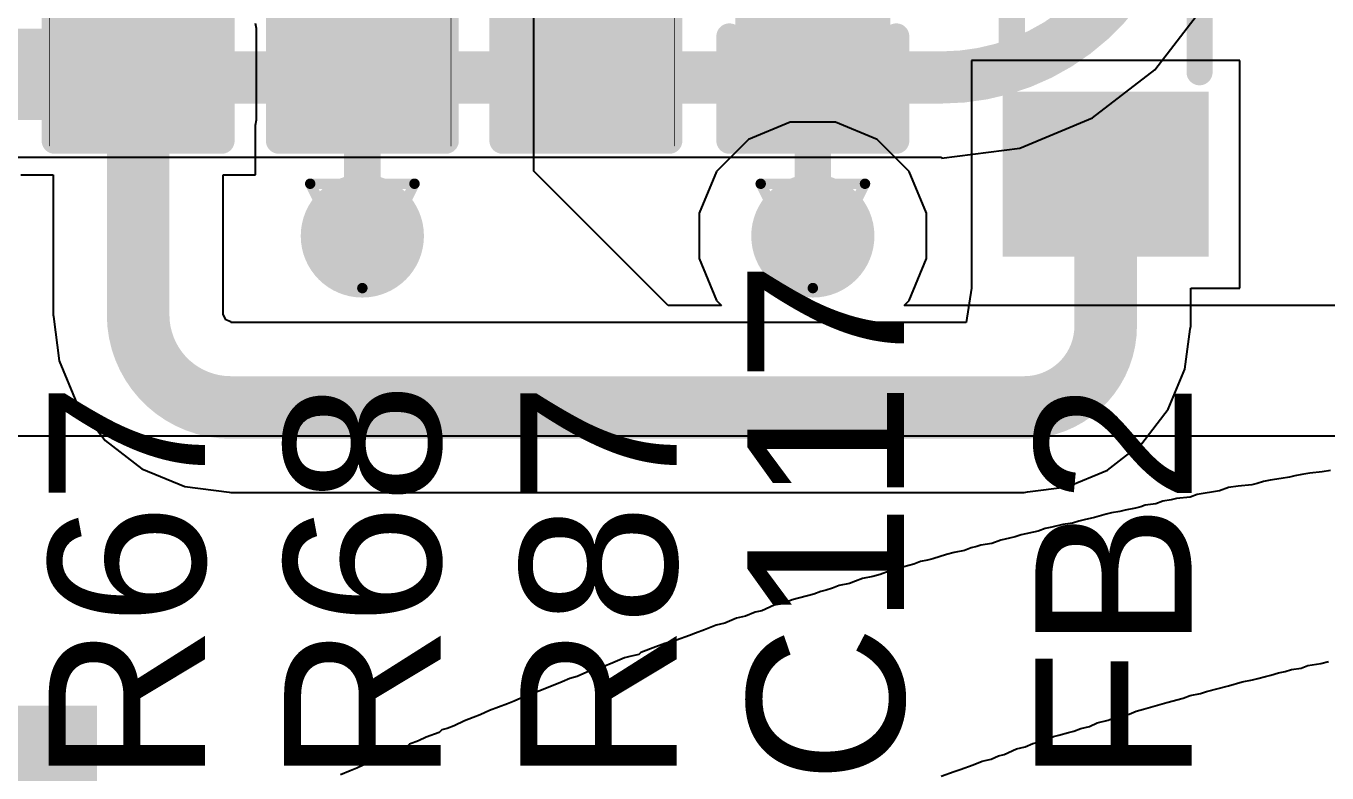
# Model space of a CAD drawing. Header units: inches. Extents: x 0 to 5359, y 0 to 5098.
# Drawn here: x 64.91 to 71.25, y 28.71 to 32.35 of the extents above; entities that cross this region are included whole.
import ezdxf

# ---------------------------------------------------------------- set-up
doc = ezdxf.new("R2010")
doc.units = ezdxf.units.IN
for name, color, linetype in [('Bottom Layer', 5, 'Continuous'), ('Bottom Overlay', 54, 'Continuous'), ('Drill Drawing', 1, 'Continuous'), ('Layer 1', 16, 'Continuous'), ('Layer 2', 76, 'Continuous'), ('Top Layer', 1, 'Continuous'), ('Top Overlay', 2, 'Continuous'), ('Top Paste', 8, 'Continuous'), ('Top Solder', 216, 'Continuous'), ('Via Holes', 16, 'Continuous')]:
    doc.layers.add(name, color=color, linetype=linetype)
doc.styles.add('Arial', font='', dxfattribs={"height": 0.2})
doc.styles.add('Arial Black_Bold', font='', dxfattribs={"height": 0.2})
doc.styles.get('Arial').set_extended_font_data('Arial')
doc.styles.get('Arial Black_Bold').set_extended_font_data('Arial Black', bold=True)

# ---------------------------------------------------------------- blocks, each defined once
blk = doc.blocks.new('R___0402_88')
at = {"layer": 'Top Layer'}
for points in [[(-0.6985, -0.3175), (-0.6985, 0.3175), (-0.2413, 0.3175), (-0.2413, -0.3175)], [(0.2413, -0.3175), (0.2413, 0.3175), (0.6985, 0.3175), (0.6985, -0.3175)]]:
    blk.add_hatch(color=1, dxfattribs=at).paths.add_polyline_path(points)
at = {"layer": 'Top Paste'}
for points in [[(-0.6985, -0.3175), (-0.6985, 0.3175), (-0.2413, 0.3175), (-0.2413, -0.3175)], [(0.2413, -0.3175), (0.2413, 0.3175), (0.6985, 0.3175), (0.6985, -0.3175)]]:
    blk.add_hatch(color=8, dxfattribs=at).paths.add_polyline_path(points)
at = {"layer": 'Top Solder'}
for points in [[(-0.7535, -0.3725), (-0.7535, 0.3725), (-0.1863, 0.3725), (-0.1863, -0.3725)], [(0.1863, -0.3725), (0.1863, 0.3725), (0.7535, 0.3725), (0.7535, -0.3725)]]:
    blk.add_hatch(color=216, dxfattribs=at).paths.add_polyline_path(points)
at = {"layer": 'Top Overlay'}
for points in [[(-0.7874, 0.4064, 0.127, 0.127, 0), (-0.7874, -0.4064, 0.127, 0.127, 0)], [(-0.7874, 0.4064, 0.127, 0.127, 0), (0.7874, 0.4064, 0.127, 0.127, 0)], [(0.7874, 0.4064, 0.127, 0.127, 0), (0.7874, -0.4064, 0.127, 0.127, 0)], [(0.7874, -0.4064, 0.127, 0.127, 0), (-0.7874, -0.4064, 0.127, 0.127, 0)], [(-0.8128, -0.4318, 0.00323, 0.00323, 0), (0.8128, -0.4318, 0.00323, 0.00323, 0)]]:
    blk.add_lwpolyline(points, format="xyseb", dxfattribs=at)
for points in [[(-0.8191, 0.4064, 0.0635, 0.0635, 1), (-0.7556, 0.4064, 0.0635, 0.0635, 1)], [(-0.8191, 0.4064, 0.0635, 0.0635, 1), (-0.7556, 0.4064, 0.0635, 0.0635, 1)], [(0.7556, 0.4064, 0.0635, 0.0635, 1), (0.8191, 0.4064, 0.0635, 0.0635, 1)], [(0.7556, 0.4064, 0.0635, 0.0635, 1), (0.8191, 0.4064, 0.0635, 0.0635, 1)], [(-0.8192, -0.4064, 0.0635, 0.0635, 1), (-0.7557, -0.4064, 0.0635, 0.0635, 1)], [(-0.8192, -0.4064, 0.0635, 0.0635, 1), (-0.7557, -0.4064, 0.0635, 0.0635, 1)], [(0.7557, -0.4064, 0.0635, 0.0635, 1), (0.8192, -0.4064, 0.0635, 0.0635, 1)], [(0.7557, -0.4064, 0.0635, 0.0635, 1), (0.8192, -0.4064, 0.0635, 0.0635, 1)], [(-0.8136, -0.4318, 0.00161, 0.00161, 1), (-0.812, -0.4318, 0.00161, 0.00161, 1)], [(0.812, -0.4318, 0.00161, 0.00161, 1), (0.8136, -0.4318, 0.00161, 0.00161, 1)]]:
    blk.add_lwpolyline(points, format="xyseb", close=True, dxfattribs=at)
blk = doc.blocks.new('R___0402_107')
at = {"layer": 'Top Layer'}
for points in [[(-0.6985, -0.3175), (-0.6985, 0.3175), (-0.2413, 0.3175), (-0.2413, -0.3175)], [(0.2413, -0.3175), (0.2413, 0.3175), (0.6985, 0.3175), (0.6985, -0.3175)]]:
    blk.add_hatch(color=1, dxfattribs=at).paths.add_polyline_path(points)
at = {"layer": 'Top Paste'}
for points in [[(-0.6985, -0.3175), (-0.6985, 0.3175), (-0.2413, 0.3175), (-0.2413, -0.3175)], [(0.2413, -0.3175), (0.2413, 0.3175), (0.6985, 0.3175), (0.6985, -0.3175)]]:
    blk.add_hatch(color=8, dxfattribs=at).paths.add_polyline_path(points)
at = {"layer": 'Top Solder'}
for points in [[(-0.7535, -0.3725), (-0.7535, 0.3725), (-0.1863, 0.3725), (-0.1863, -0.3725)], [(0.1863, -0.3725), (0.1863, 0.3725), (0.7535, 0.3725), (0.7535, -0.3725)]]:
    blk.add_hatch(color=216, dxfattribs=at).paths.add_polyline_path(points)
at = {"layer": 'Top Overlay'}
for points in [[(-0.7874, 0.4064, 0.127, 0.127, 0), (-0.7874, -0.4064, 0.127, 0.127, 0)], [(-0.7874, 0.4064, 0.127, 0.127, 0), (0.7874, 0.4064, 0.127, 0.127, 0)], [(0.7874, 0.4064, 0.127, 0.127, 0), (0.7874, -0.4064, 0.127, 0.127, 0)], [(-0.7874, -0.4064, 0.127, 0.127, 0), (0.7874, -0.4064, 0.127, 0.127, 0)], [(-0.8128, -0.4318, 0.00323, 0.00323, 0), (0.8128, -0.4318, 0.00323, 0.00323, 0)]]:
    blk.add_lwpolyline(points, format="xyseb", dxfattribs=at)
for points in [[(-0.8191, 0.4064, 0.0635, 0.0635, 1), (-0.7556, 0.4064, 0.0635, 0.0635, 1)], [(-0.8191, 0.4064, 0.0635, 0.0635, 1), (-0.7556, 0.4064, 0.0635, 0.0635, 1)], [(0.7556, 0.4064, 0.0635, 0.0635, 1), (0.8191, 0.4064, 0.0635, 0.0635, 1)], [(0.7556, 0.4064, 0.0635, 0.0635, 1), (0.8191, 0.4064, 0.0635, 0.0635, 1)], [(-0.8191, -0.4064, 0.0635, 0.0635, 1), (-0.7556, -0.4064, 0.0635, 0.0635, 1)], [(-0.8191, -0.4064, 0.0635, 0.0635, 1), (-0.7556, -0.4064, 0.0635, 0.0635, 1)], [(0.7557, -0.4064, 0.0635, 0.0635, 1), (0.8192, -0.4064, 0.0635, 0.0635, 1)], [(0.7557, -0.4064, 0.0635, 0.0635, 1), (0.8192, -0.4064, 0.0635, 0.0635, 1)], [(-0.8136, -0.4318, 0.00161, 0.00161, 1), (-0.812, -0.4318, 0.00161, 0.00161, 1)], [(0.812, -0.4318, 0.00161, 0.00161, 1), (0.8136, -0.4318, 0.00161, 0.00161, 1)]]:
    blk.add_lwpolyline(points, format="xyseb", close=True, dxfattribs=at)
blk = doc.blocks.new('R___0402_108')
at = {"layer": 'Top Layer'}
for points in [[(-0.6985, -0.3175), (-0.6985, 0.3175), (-0.2413, 0.3175), (-0.2413, -0.3175)], [(0.2413, -0.3175), (0.2413, 0.3175), (0.6985, 0.3175), (0.6985, -0.3175)]]:
    blk.add_hatch(color=1, dxfattribs=at).paths.add_polyline_path(points)
at = {"layer": 'Top Paste'}
for points in [[(-0.6985, -0.3175), (-0.6985, 0.3175), (-0.2413, 0.3175), (-0.2413, -0.3175)], [(0.2413, -0.3175), (0.2413, 0.3175), (0.6985, 0.3175), (0.6985, -0.3175)]]:
    blk.add_hatch(color=8, dxfattribs=at).paths.add_polyline_path(points)
at = {"layer": 'Top Solder'}
for points in [[(-0.7535, -0.3725), (-0.7535, 0.3725), (-0.1863, 0.3725), (-0.1863, -0.3725)], [(0.1863, -0.3725), (0.1863, 0.3725), (0.7535, 0.3725), (0.7535, -0.3725)]]:
    blk.add_hatch(color=216, dxfattribs=at).paths.add_polyline_path(points)
at = {"layer": 'Top Overlay'}
for points in [[(-0.7874, -0.4064, 0.127, 0.127, 0), (-0.7874, 0.4064, 0.127, 0.127, 0)], [(0.7874, 0.4064, 0.127, 0.127, 0), (-0.7874, 0.4064, 0.127, 0.127, 0)], [(0.7874, -0.4064, 0.127, 0.127, 0), (0.7874, 0.4064, 0.127, 0.127, 0)], [(0.7874, -0.4064, 0.127, 0.127, 0), (-0.7874, -0.4064, 0.127, 0.127, 0)], [(0.8128, -0.4318, 0.00323, 0.00323, 0), (-0.8128, -0.4318, 0.00323, 0.00323, 0)]]:
    blk.add_lwpolyline(points, format="xyseb", dxfattribs=at)
for points in [[(-0.8191, 0.4064, 0.0635, 0.0635, 1), (-0.7556, 0.4064, 0.0635, 0.0635, 1)], [(-0.8191, 0.4064, 0.0635, 0.0635, 1), (-0.7556, 0.4064, 0.0635, 0.0635, 1)], [(0.7556, 0.4064, 0.0635, 0.0635, 1), (0.8191, 0.4064, 0.0635, 0.0635, 1)], [(0.7556, 0.4064, 0.0635, 0.0635, 1), (0.8191, 0.4064, 0.0635, 0.0635, 1)], [(-0.8191, -0.4064, 0.0635, 0.0635, 1), (-0.7556, -0.4064, 0.0635, 0.0635, 1)], [(-0.8191, -0.4064, 0.0635, 0.0635, 1), (-0.7556, -0.4064, 0.0635, 0.0635, 1)], [(0.7556, -0.4064, 0.0635, 0.0635, 1), (0.8191, -0.4064, 0.0635, 0.0635, 1)], [(0.7556, -0.4064, 0.0635, 0.0635, 1), (0.8191, -0.4064, 0.0635, 0.0635, 1)], [(-0.8136, -0.4318, 0.00161, 0.00161, 1), (-0.812, -0.4318, 0.00161, 0.00161, 1)], [(0.812, -0.4318, 0.00161, 0.00161, 1), (0.8136, -0.4318, 0.00161, 0.00161, 1)]]:
    blk.add_lwpolyline(points, format="xyseb", close=True, dxfattribs=at)
blk = doc.blocks.new('IND_0603__1608_M_______206')
at = {"layer": 'Top Layer'}
for points in [[(-1, 0.4), (-0.4, 0.4), (-0.4, -0.4), (-1, -0.4)], [(0.4, 0.4), (1, 0.4), (1, -0.4), (0.4, -0.4)]]:
    blk.add_hatch(color=1, dxfattribs=at).paths.add_polyline_path(points)
at = {"layer": 'Top Paste'}
for points in [[(-1, 0.4), (-0.4, 0.4), (-0.4, -0.4), (-1, -0.4)], [(0.4, 0.4), (1, 0.4), (1, -0.4), (0.4, -0.4)]]:
    blk.add_hatch(color=8, dxfattribs=at).paths.add_polyline_path(points)
at = {"layer": 'Top Solder'}
for points in [[(-1.1016, 0.5016), (-0.2984, 0.5016), (-0.2984, -0.5016), (-1.1016, -0.5016)], [(0.2984, 0.5016), (1.1016, 0.5016), (1.1016, -0.5016), (0.2984, -0.5016)]]:
    blk.add_hatch(color=216, dxfattribs=at).paths.add_polyline_path(points)
at = {"layer": 'Top Overlay'}
for points in [[(0.2286, 0.4572, 0.127, 0.127, 0), (-0.2032, 0.4572, 0.127, 0.127, 0)], [(0.2286, -0.4572, 0.127, 0.127, 0), (-0.2032, -0.4572, 0.127, 0.127, 0)]]:
    blk.add_lwpolyline(points, format="xyseb", dxfattribs=at)
for points in [[(-0.235, 0.4572, 0.0635, 0.0635, 1), (-0.1715, 0.4572, 0.0635, 0.0635, 1)], [(0.1968, 0.4572, 0.0635, 0.0635, 1), (0.2603, 0.4572, 0.0635, 0.0635, 1)], [(-0.235, -0.4572, 0.0635, 0.0635, 1), (-0.1715, -0.4572, 0.0635, 0.0635, 1)], [(0.1968, -0.4572, 0.0635, 0.0635, 1), (0.2603, -0.4572, 0.0635, 0.0635, 1)]]:
    blk.add_lwpolyline(points, format="xyseb", close=True, dxfattribs=at)
blk = doc.blocks.new('C___0402_249')
at = {"layer": 'Top Layer'}
for points in [[(-0.6985, -0.3175), (-0.6985, 0.3175), (-0.2413, 0.3175), (-0.2413, -0.3175)], [(0.2413, -0.3175), (0.2413, 0.3175), (0.6985, 0.3175), (0.6985, -0.3175)]]:
    blk.add_hatch(color=1, dxfattribs=at).paths.add_polyline_path(points)
at = {"layer": 'Top Paste'}
for points in [[(-0.6985, -0.3175), (-0.6985, 0.3175), (-0.2413, 0.3175), (-0.2413, -0.3175)], [(0.2413, -0.3175), (0.2413, 0.3175), (0.6985, 0.3175), (0.6985, -0.3175)]]:
    blk.add_hatch(color=8, dxfattribs=at).paths.add_polyline_path(points)
at = {"layer": 'Top Solder'}
for points in [[(-0.7585, -0.3775), (-0.7585, 0.3775), (-0.1813, 0.3775), (-0.1813, -0.3775)], [(0.1813, -0.3775), (0.1813, 0.3775), (0.7585, 0.3775), (0.7585, -0.3775)]]:
    blk.add_hatch(color=216, dxfattribs=at).paths.add_polyline_path(points)
at = {"layer": 'Top Overlay'}
for points in [[(-0.7874, 0.4064, 0.127, 0.127, 0), (-0.2794, 0.4064, 0.127, 0.127, 0)], [(-0.7874, 0.4064, 0.127, 0.127, 0), (-0.7874, -0.4064, 0.127, 0.127, 0)], [(0.2794, 0.4064, 0.127, 0.127, 0), (0.7874, 0.4064, 0.127, 0.127, 0)], [(0.7874, 0.4064, 0.127, 0.127, 0), (0.7874, -0.4064, 0.127, 0.127, 0)], [(-0.2794, -0.4064, 0.127, 0.127, 0), (-0.7874, -0.4064, 0.127, 0.127, 0)], [(0.7874, -0.4064, 0.127, 0.127, 0), (0.2794, -0.4064, 0.127, 0.127, 0)]]:
    blk.add_lwpolyline(points, format="xyseb", dxfattribs=at)
for points in [[(-0.8192, 0.4064, 0.0635, 0.0635, 1), (-0.7557, 0.4064, 0.0635, 0.0635, 1)], [(-0.8192, 0.4064, 0.0635, 0.0635, 1), (-0.7557, 0.4064, 0.0635, 0.0635, 1)], [(-0.3112, 0.4064, 0.0635, 0.0635, 1), (-0.2477, 0.4064, 0.0635, 0.0635, 1)], [(0.2477, 0.4064, 0.0635, 0.0635, 1), (0.3111, 0.4064, 0.0635, 0.0635, 1)], [(0.7556, 0.4064, 0.0635, 0.0635, 1), (0.8191, 0.4064, 0.0635, 0.0635, 1)], [(0.7556, 0.4064, 0.0635, 0.0635, 1), (0.8191, 0.4064, 0.0635, 0.0635, 1)], [(-0.8192, -0.4064, 0.0635, 0.0635, 1), (-0.7557, -0.4064, 0.0635, 0.0635, 1)], [(-0.8192, -0.4064, 0.0635, 0.0635, 1), (-0.7557, -0.4064, 0.0635, 0.0635, 1)], [(-0.3112, -0.4064, 0.0635, 0.0635, 1), (-0.2477, -0.4064, 0.0635, 0.0635, 1)], [(0.2476, -0.4064, 0.0635, 0.0635, 1), (0.3111, -0.4064, 0.0635, 0.0635, 1)], [(0.7556, -0.4064, 0.0635, 0.0635, 1), (0.8191, -0.4064, 0.0635, 0.0635, 1)], [(0.7556, -0.4064, 0.0635, 0.0635, 1), (0.8191, -0.4064, 0.0635, 0.0635, 1)]]:
    blk.add_lwpolyline(points, format="xyseb", close=True, dxfattribs=at)

msp = doc.modelspace()

# ---------------------------------------------------------------- hatches: boundary and pattern name
at = {"layer": 'Bottom Layer'}
h = msp.add_hatch(color=5, dxfattribs=at)
edge = h.paths.add_edge_path()
edge.add_arc((66.5515, 31.3268), 0.3, 0, 360)
h = msp.add_hatch(color=5, dxfattribs=at)
edge = h.paths.add_edge_path()
edge.add_arc((68.7455, 31.3268), 0.3, 0, 360)
at = {"layer": 'Layer 1'}
h = msp.add_hatch(color=16, dxfattribs=at)
edge = h.paths.add_edge_path()
edge.add_arc((66.5515, 31.3268), 0.3, 0, 360)
h = msp.add_hatch(color=16, dxfattribs=at)
edge = h.paths.add_edge_path()
edge.add_arc((68.7455, 31.3268), 0.3, 0, 360)
at = {"layer": 'Layer 2'}
h = msp.add_hatch(color=76, dxfattribs=at)
edge = h.paths.add_edge_path()
edge.add_arc((66.5515, 31.3268), 0.3, 0, 360)
h = msp.add_hatch(color=76, dxfattribs=at)
edge = h.paths.add_edge_path()
edge.add_arc((68.7455, 31.3268), 0.3, 0, 360)
at = {"layer": 'Top Layer'}
msp.add_hatch(color=1, dxfattribs=at).paths.add_polyline_path([(61.5188, 31.8917), (65.777, 31.8917), (65.777, 32.3362), (61.5188, 32.3362)])
h = msp.add_hatch(color=1, dxfattribs=at)
edge = h.paths.add_edge_path()
edge.add_arc((66.5515, 31.3268), 0.3, 0, 360)
h = msp.add_hatch(color=1, dxfattribs=at)
edge = h.paths.add_edge_path()
edge.add_arc((68.7455, 31.3268), 0.3, 0, 360)
at = {"layer": 'Via Holes'}
h = msp.add_hatch(color=7, dxfattribs=at)
edge = h.paths.add_edge_path()
edge.add_arc((66.5515, 31.3268), 0.15, 0, 360)
h = msp.add_hatch(color=7, dxfattribs=at)
edge = h.paths.add_edge_path()
edge.add_arc((68.7455, 31.3268), 0.15, 0, 360)

# ---------------------------------------------------------------- linework, layer by layer
at = {"layer": 'Bottom Layer'}
for p, q in [((70.4114, 32.1348), (70.6448, 32.439)), ((70.1072, 31.9014), (70.4114, 32.1348)), ((69.753, 31.7547), (70.1072, 31.9014)), ((69.3728, 31.7046), (69.753, 31.7547)), ((61.3052, 31.7097), (69.3728, 31.7097)), ((69.3728, 31.7097), (69.3728, 31.7046))]:
    msp.add_line(p, q, dxfattribs=at)
for points in [[(70.448, 33.1734, 0.254, 0.254, -0.414214), (69.3728, 32.0982, 0.254, 0.254, 0)], [(61.3052, 32.0982, 0.254, 0.254, 0), (69.3728, 32.0982, 0.254, 0.254, 0)]]:
    msp.add_lwpolyline(points, format="xyseb", dxfattribs=at)
msp.add_lwpolyline([(69.3093, 32.0982, 0.127, 0.127, 1), (69.4363, 32.0982, 0.127, 0.127, 1)], format="xyseb", close=True, dxfattribs=at)
msp.add_lwpolyline([(69.3093, 32.0982, 0.127, 0.127, 1), (69.4363, 32.0982, 0.127, 0.127, 1)], format="xyseb", close=True, dxfattribs=at)
at = {"layer": 'Bottom Overlay'}
for p, q in [((71.1263, 30.1652), (71.093, 30.1585)), ((71.1663, 30.1718), (71.1263, 30.1652)), ((71.2263, 30.1785), (71.1663, 30.1718)), ((71.2663, 30.1851), (71.2263, 30.1785)), ((70.7698, 30.1019), (70.7265, 30.0852)), ((70.8165, 30.1085), (70.7698, 30.1019)), ((70.8831, 30.1152), (70.8165, 30.1085)), ((70.9098, 30.1218), (70.8831, 30.1152)), ((70.9397, 30.1318), (70.9098, 30.1218)), ((70.9731, 30.1385), (70.9397, 30.1318)), ((71.0264, 30.1452), (70.9731, 30.1385)), ((71.0664, 30.1518), (71.0264, 30.1452)), ((71.093, 30.1585), (71.0664, 30.1518)), ((70.45, 30.0352), (70.4167, 30.0219)), ((70.49, 30.0419), (70.45, 30.0352)), ((70.5166, 30.0485), (70.49, 30.0419)), ((70.5832, 30.0552), (70.5166, 30.0485)), ((70.6166, 30.0685), (70.5832, 30.0552)), ((70.7265, 30.0852), (70.6166, 30.0685)), ((70.1734, 29.9719), (70.1168, 29.9553)), ((70.2001, 29.9786), (70.1734, 29.9719)), ((70.2401, 29.9852), (70.2001, 29.9786)), ((70.2667, 29.9919), (70.2401, 29.9852)), ((70.3167, 30.0019), (70.2667, 29.9919)), ((70.3434, 30.0086), (70.3167, 30.0019)), ((70.3633, 30.0152), (70.3434, 30.0086)), ((70.4167, 30.0219), (70.3633, 30.0152)), ((69.9102, 29.9086), (69.8769, 29.9019)), ((69.9635, 29.9219), (69.9102, 29.9086)), ((70.0102, 29.9286), (69.9635, 29.9219)), ((70.0402, 29.9386), (70.0102, 29.9286)), ((70.0668, 29.9453), (70.0402, 29.9386)), ((70.1168, 29.9553), (70.0668, 29.9453)), ((69.6603, 29.8453), (69.617, 29.8286)), ((69.7037, 29.8553), (69.6603, 29.8453)), ((69.7303, 29.862), (69.7037, 29.8553)), ((69.7603, 29.872), (69.7303, 29.862)), ((69.8436, 29.8886), (69.7603, 29.872)), ((69.8769, 29.9019), (69.8436, 29.8886)), ((69.4338, 29.7853), (69.3971, 29.7753)), ((69.4838, 29.7953), (69.4338, 29.7853)), ((69.5171, 29.8087), (69.4838, 29.7953)), ((69.5437, 29.8153), (69.5171, 29.8087)), ((69.5637, 29.822), (69.5437, 29.8153)), ((69.617, 29.8286), (69.5637, 29.822)), ((69.2372, 29.7287), (69.1639, 29.7087)), ((69.2705, 29.742), (69.2372, 29.7287)), ((69.3038, 29.7487), (69.2705, 29.742)), ((69.3305, 29.7553), (69.3038, 29.7487)), ((69.3971, 29.7753), (69.3305, 29.7553)), ((68.9873, 29.6587), (68.954, 29.6454)), ((69.0373, 29.6687), (68.9873, 29.6587)), ((69.0739, 29.6787), (69.0373, 29.6687)), ((69.1173, 29.6954), (69.0739, 29.6787)), ((69.1639, 29.7087), (69.1173, 29.6954)), ((68.7841, 29.5954), (68.7508, 29.5821)), ((68.8107, 29.6021), (68.7841, 29.5954)), ((68.8407, 29.6121), (68.8107, 29.6021)), ((68.874, 29.6254), (68.8407, 29.6121)), ((68.924, 29.6354), (68.874, 29.6254)), ((68.954, 29.6454), (68.924, 29.6354)), ((68.5575, 29.5288), (68.4975, 29.5021)), ((68.5975, 29.5355), (68.5575, 29.5288)), ((68.6441, 29.5554), (68.5975, 29.5355)), ((68.7508, 29.5821), (68.6441, 29.5554)), ((68.3743, 29.4655), (68.3176, 29.4422)), ((68.4176, 29.4755), (68.3743, 29.4655)), ((68.4642, 29.4955), (68.4176, 29.4755)), ((68.4975, 29.5021), (68.4642, 29.4955)), ((68.2177, 29.4088), (68.1744, 29.3922)), ((68.2743, 29.4322), (68.2177, 29.4088)), ((68.3176, 29.4422), (68.2743, 29.4322)), ((68.0244, 29.3422), (67.9811, 29.3255)), ((68.0811, 29.3589), (68.0244, 29.3422)), ((68.1444, 29.3822), (68.0811, 29.3589)), ((68.1744, 29.3922), (68.1444, 29.3822)), ((67.8545, 29.2789), (67.8279, 29.2722)), ((67.8978, 29.2889), (67.8545, 29.2789)), ((67.9078, 29.2989), (67.8978, 29.2889)), ((67.9811, 29.3255), (67.9078, 29.2989)), ((67.6779, 29.2156), (67.6446, 29.2023)), ((67.7246, 29.2289), (67.6779, 29.2156)), ((67.7712, 29.2489), (67.7246, 29.2289)), ((67.8279, 29.2722), (67.7712, 29.2489)), ((71.0464, 29.2056), (71.0763, 29.2156)), ((71.0763, 29.2156), (71.123, 29.2223)), ((71.123, 29.2223), (71.1563, 29.2356)), ((71.1563, 29.2356), (71.2196, 29.2456)), ((71.2196, 29.2456), (71.2563, 29.2556)), ((67.5247, 29.1556), (67.4247, 29.1156)), ((67.5613, 29.1723), (67.5247, 29.1556)), ((67.598, 29.1823), (67.5613, 29.1723)), ((67.6446, 29.2023), (67.598, 29.1823)), ((70.7698, 29.1356), (70.8365, 29.1556)), ((70.8365, 29.1556), (70.8864, 29.1656)), ((70.8864, 29.1656), (70.9131, 29.1723)), ((70.9131, 29.1723), (70.9497, 29.1823)), ((70.9497, 29.1823), (70.9764, 29.1889)), ((70.9764, 29.1889), (71.013, 29.1989)), ((71.013, 29.1989), (71.0464, 29.2056)), ((67.4247, 29.1156), (67.3381, 29.0823)), ((70.5499, 29.0757), (70.5832, 29.089)), ((70.5832, 29.089), (70.6332, 29.099)), ((70.6332, 29.099), (70.6632, 29.109)), ((70.6632, 29.109), (70.7698, 29.1356)), ((67.2581, 29.049), (67.1715, 29.0157)), ((67.2914, 29.0623), (67.2581, 29.049)), ((67.3381, 29.0823), (67.2914, 29.0623)), ((70.32, 29.0124), (70.3567, 29.0224)), ((70.3567, 29.0224), (70.4233, 29.0423)), ((70.4233, 29.0423), (70.47, 29.0557)), ((70.47, 29.0557), (70.5499, 29.0757)), ((67.0482, 28.9657), (66.9982, 28.9424)), ((67.0915, 28.9824), (67.0482, 28.9657)), ((67.1248, 28.9957), (67.0915, 28.9824)), ((67.1715, 29.0157), (67.1248, 28.9957)), ((70.0935, 28.9391), (70.1301, 28.9557)), ((70.1301, 28.9557), (70.1834, 28.969)), ((70.1834, 28.969), (70.2167, 28.9824)), ((70.2167, 28.9824), (70.2601, 28.9924)), ((70.2601, 28.9924), (70.2867, 28.999)), ((70.2867, 28.999), (70.32, 29.0124)), ((66.9249, 28.9091), (66.8616, 28.8858)), ((66.9383, 28.9224), (66.9249, 28.9091)), ((66.9649, 28.9291), (66.9383, 28.9224)), ((66.9982, 28.9424), (66.9649, 28.9291)), ((69.9169, 28.8891), (69.9435, 28.8957)), ((69.9435, 28.8957), (69.9902, 28.9091)), ((69.9902, 28.9091), (70.0168, 28.9157)), ((70.0168, 28.9157), (70.0502, 28.9291)), ((70.0502, 28.9291), (70.0935, 28.9391)), ((66.7717, 28.8424), (66.7084, 28.8191)), ((66.7817, 28.8524), (66.7717, 28.8424)), ((66.825, 28.8691), (66.7817, 28.8524)), ((66.8616, 28.8858), (66.825, 28.8691)), ((69.677, 28.8025), (69.737, 28.8291)), ((69.737, 28.8291), (69.7803, 28.8391)), ((69.7803, 28.8391), (69.8169, 28.8558)), ((69.8169, 28.8558), (69.8702, 28.8691)), ((69.8702, 28.8691), (69.9169, 28.8891)), ((66.6517, 28.7958), (66.5251, 28.7358)), ((66.7084, 28.8191), (66.6517, 28.7958)), ((69.5271, 28.7525), (69.5704, 28.7691)), ((69.5704, 28.7691), (69.6137, 28.7791)), ((69.6137, 28.7791), (69.6503, 28.7958)), ((69.6503, 28.7958), (69.677, 28.8025)), ((66.4918, 28.7225), (66.4452, 28.7025)), ((66.5251, 28.7358), (66.4918, 28.7225)), ((69.3705, 28.6958), (69.4338, 28.7192)), ((69.4338, 28.7192), (69.4638, 28.7292)), ((69.4638, 28.7292), (69.5271, 28.7525))]:
    msp.add_line(p, q, dxfattribs=at)
at = {"layer": 'Drill Drawing'}
for points in [[(66.2975, 31.5808, 0.0508, 0.0508, 0), (66.8055, 31.5808, 0.0508, 0.0508, 0)], [(66.2975, 31.5808, 0.0508, 0.0508, 0), (66.5515, 31.0728, 0.0508, 0.0508, 0)], [(66.5515, 31.0728, 0.0508, 0.0508, 0), (66.8055, 31.5808, 0.0508, 0.0508, 0)], [(68.4915, 31.5808, 0.0508, 0.0508, 0), (68.9995, 31.5808, 0.0508, 0.0508, 0)], [(68.4915, 31.5808, 0.0508, 0.0508, 0), (68.7455, 31.0728, 0.0508, 0.0508, 0)], [(68.7455, 31.0728, 0.0508, 0.0508, 0), (68.9995, 31.5808, 0.0508, 0.0508, 0)]]:
    msp.add_lwpolyline(points, format="xyseb", dxfattribs=at)
for points in [[(66.2848, 31.5808, 0.0254, 0.0254, 1), (66.3102, 31.5808, 0.0254, 0.0254, 1)], [(66.2848, 31.5808, 0.0254, 0.0254, 1), (66.3102, 31.5808, 0.0254, 0.0254, 1)], [(66.7928, 31.5808, 0.0254, 0.0254, 1), (66.8182, 31.5808, 0.0254, 0.0254, 1)], [(66.7928, 31.5808, 0.0254, 0.0254, 1), (66.8182, 31.5808, 0.0254, 0.0254, 1)], [(68.4788, 31.5808, 0.0254, 0.0254, 1), (68.5042, 31.5808, 0.0254, 0.0254, 1)], [(68.4788, 31.5808, 0.0254, 0.0254, 1), (68.5042, 31.5808, 0.0254, 0.0254, 1)], [(68.9868, 31.5808, 0.0254, 0.0254, 1), (69.0122, 31.5808, 0.0254, 0.0254, 1)], [(68.9868, 31.5808, 0.0254, 0.0254, 1), (69.0122, 31.5808, 0.0254, 0.0254, 1)], [(66.5388, 31.0728, 0.0254, 0.0254, 1), (66.5642, 31.0728, 0.0254, 0.0254, 1)], [(66.5388, 31.0728, 0.0254, 0.0254, 1), (66.5642, 31.0728, 0.0254, 0.0254, 1)], [(68.7328, 31.0728, 0.0254, 0.0254, 1), (68.7582, 31.0728, 0.0254, 0.0254, 1)], [(68.7328, 31.0728, 0.0254, 0.0254, 1), (68.7582, 31.0728, 0.0254, 0.0254, 1)]]:
    msp.add_lwpolyline(points, format="xyseb", close=True, dxfattribs=at)
at = {"layer": 'Layer 2'}
for p, q in [((67.3862, 31.642), (67.3862, 35.7652)), ((68.6353, 31.8808), (68.4317, 31.7965)), ((68.8557, 31.8808), (68.6353, 31.8808)), ((69.0593, 31.7965), (68.8557, 31.8808)), ((68.4317, 31.7965), (68.2759, 31.6407)), ((69.2152, 31.6407), (69.0593, 31.7965)), ((68.0402, 30.988), (67.3862, 31.642)), ((68.2759, 31.6407), (68.1915, 31.437)), ((69.2995, 31.437), (69.2152, 31.6407)), ((68.1915, 31.437), (68.1915, 31.2166)), ((69.2995, 31.2166), (69.2995, 31.437)), ((68.1915, 31.2166), (68.2759, 31.013)), ((69.2152, 31.013), (69.2995, 31.2166)), ((68.3009, 30.988), (68.0402, 30.988)), ((68.2759, 31.013), (68.3009, 30.988)), ((69.1902, 30.988), (69.2152, 31.013)), ((81.788, 30.988), (69.1902, 30.988)), ((51.943, 30.353), (82.55, 30.353))]:
    msp.add_line(p, q, dxfattribs=at)
at = {"layer": 'Top Layer'}
for p, q in [((66.036, 32.3362), (66.031, 32.3612)), ((66.036, 31.8917), (66.036, 32.3362)), ((70.8257, 32.1808), (69.5177, 32.1808)), ((69.5177, 32.1808), (69.5177, 31.0728)), ((70.8257, 31.0728), (70.8257, 32.1808)), ((66.031, 31.8667), (66.036, 31.8917)), ((66.031, 31.625), (66.031, 31.8667)), ((64.888, 31.625), (65.0451, 31.625)), ((65.0451, 31.625), (65.0451, 30.9427)), ((65.8738, 30.9427), (65.8738, 31.625)), ((65.8738, 31.625), (66.031, 31.625)), ((69.5177, 31.0728), (69.4915, 30.9059)), ((69.5177, 31.0728), (69.5177, 31.0728)), ((70.5861, 30.8881), (70.5861, 31.0728)), ((70.5861, 31.0728), (70.8257, 31.0728)), ((65.0451, 30.9427), (65.0468, 30.9343)), ((65.0468, 30.9343), (65.0752, 30.7188)), ((65.8759, 30.9427), (65.8738, 30.9427)), ((65.8861, 30.9182), (65.8759, 30.9427)), ((65.9106, 30.908), (65.8861, 30.9182)), ((65.9106, 30.9059), (65.9106, 30.908)), ((69.4915, 30.9059), (65.9106, 30.9059)), ((70.5575, 30.6785), (70.583, 30.8727)), ((70.583, 30.8727), (70.5861, 30.8881)), ((65.0752, 30.7188), (65.1616, 30.5102)), ((70.4766, 30.4831), (70.5575, 30.6785)), ((65.1616, 30.5102), (65.299, 30.3311)), ((70.3479, 30.3154), (70.4766, 30.4831)), ((65.299, 30.3311), (65.4781, 30.1936)), ((70.1801, 30.1867), (70.3479, 30.3154)), ((65.4781, 30.1936), (65.6868, 30.1072)), ((69.9848, 30.1058), (70.1801, 30.1867)), ((65.6868, 30.1072), (65.9022, 30.0788)), ((69.7906, 30.0802), (69.9848, 30.1058)), ((65.9022, 30.0788), (65.9106, 30.0772)), ((65.9106, 30.0772), (69.7752, 30.0772)), ((69.7752, 30.0772), (69.7906, 30.0802))]:
    msp.add_line(p, q, dxfattribs=at)
for points in [[(65.4595, 30.9427, 0.3048, 0.3048, 0), (65.4595, 32.1076, 0.3048, 0.3048, 0)], [(66.5515, 31.3268, 0.1778, 0.1778, 0), (66.5515, 32.1076, 0.1778, 0.1778, 0)], [(66.5515, 32.1076, 0.1778, 0.1778, 0), (67.6402, 32.1076, 0.1778, 0.1778, 0)], [(67.6402, 32.1076, 0.1778, 0.1778, 0), (68.7455, 32.1076, 0.1778, 0.1778, 0)], [(68.7455, 31.3268, 0.1778, 0.1778, 0), (68.7455, 32.1076, 0.1778, 0.1778, 0)], [(70.1717, 30.8881, 0.3048, 0.3048, 0), (70.1717, 31.6268, 0.3048, 0.3048, 0)], [(65.9106, 30.4915, 0.3048, 0.3048, -0.414214), (65.4595, 30.9427, 0.3048, 0.3048, 0)], [(70.1717, 30.8881, 0.3048, 0.3048, -0.414214), (69.7752, 30.4915, 0.3048, 0.3048, 0)], [(65.9106, 30.4915, 0.3048, 0.3048, 0), (69.7752, 30.4915, 0.3048, 0.3048, 0)]]:
    msp.add_lwpolyline(points, format="xyseb", dxfattribs=at)
for points in [[(65.3833, 32.1076, 0.1524, 0.1524, 1), (65.5357, 32.1076, 0.1524, 0.1524, 1)], [(66.5071, 32.1076, 0.0889, 0.0889, 1), (66.596, 32.1076, 0.0889, 0.0889, 1)], [(66.5071, 32.1076, 0.0889, 0.0889, 1), (66.596, 32.1076, 0.0889, 0.0889, 1)], [(67.5957, 32.1076, 0.0889, 0.0889, 1), (67.6847, 32.1076, 0.0889, 0.0889, 1)], [(67.5957, 32.1076, 0.0889, 0.0889, 1), (67.6847, 32.1076, 0.0889, 0.0889, 1)], [(68.7011, 32.1076, 0.0889, 0.0889, 1), (68.79, 32.1076, 0.0889, 0.0889, 1)], [(68.7011, 32.1076, 0.0889, 0.0889, 1), (68.79, 32.1076, 0.0889, 0.0889, 1)], [(70.0955, 31.6268, 0.1524, 0.1524, 1), (70.2479, 31.6268, 0.1524, 0.1524, 1)], [(66.5071, 31.3268, 0.0889, 0.0889, 1), (66.596, 31.3268, 0.0889, 0.0889, 1)], [(68.7011, 31.3268, 0.0889, 0.0889, 1), (68.79, 31.3268, 0.0889, 0.0889, 1)], [(65.3833, 30.9427, 0.1524, 0.1524, 1), (65.5357, 30.9427, 0.1524, 0.1524, 1)], [(65.3833, 30.9427, 0.1524, 0.1524, 1), (65.5357, 30.9427, 0.1524, 0.1524, 1)], [(70.0955, 30.8881, 0.1524, 0.1524, 1), (70.2479, 30.8881, 0.1524, 0.1524, 1)], [(70.0955, 30.8881, 0.1524, 0.1524, 1), (70.2479, 30.8881, 0.1524, 0.1524, 1)], [(65.8344, 30.4915, 0.1524, 0.1524, 1), (65.9868, 30.4915, 0.1524, 0.1524, 1)], [(65.8344, 30.4915, 0.1524, 0.1524, 1), (65.9868, 30.4915, 0.1524, 0.1524, 1)], [(69.699, 30.4915, 0.1524, 0.1524, 1), (69.8514, 30.4915, 0.1524, 0.1524, 1)], [(69.699, 30.4915, 0.1524, 0.1524, 1), (69.8514, 30.4915, 0.1524, 0.1524, 1)]]:
    msp.add_lwpolyline(points, format="xyseb", close=True, dxfattribs=at)

# ---------------------------------------------------------------- block references
for name, p, rotation in [('R___0402_108', (65.4595, 32.5775), 270), ('R___0402_107', (66.5515, 32.5775), 90), ('R___0402_88', (67.6402, 32.5776), 90), ('C___0402_249', (68.7455, 32.5776), 90), ('IND_0603__1608_M_______206', (70.1717, 32.3269), 90)]:
    msp.add_blockref(name, p, dxfattribs=dict(rotation=rotation))

# ---------------------------------------------------------------- texts
at = {"layer": 'Top Overlay'}
for s, height, style, p in [('C117', 0.762, 'Arial', (69.1892, 28.6611)), ('R67', 0.762, 'Arial', (65.7859, 28.6611)), ('R68', 0.762, 'Arial', (66.9324, 28.6611)), ('R87', 0.762, 'Arial', (68.0827, 28.6611)), ('FB2', 0.762, 'Arial', (70.5906, 28.6611)), ('NEXT', 2.54, 'Arial Black_Bold', (65.2587, 19.1561))]:
    msp.add_text(s, height=height, rotation=90, dxfattribs=dict(at, style=style)).set_placement(p)

doc.saveas('drawing.dxf')
